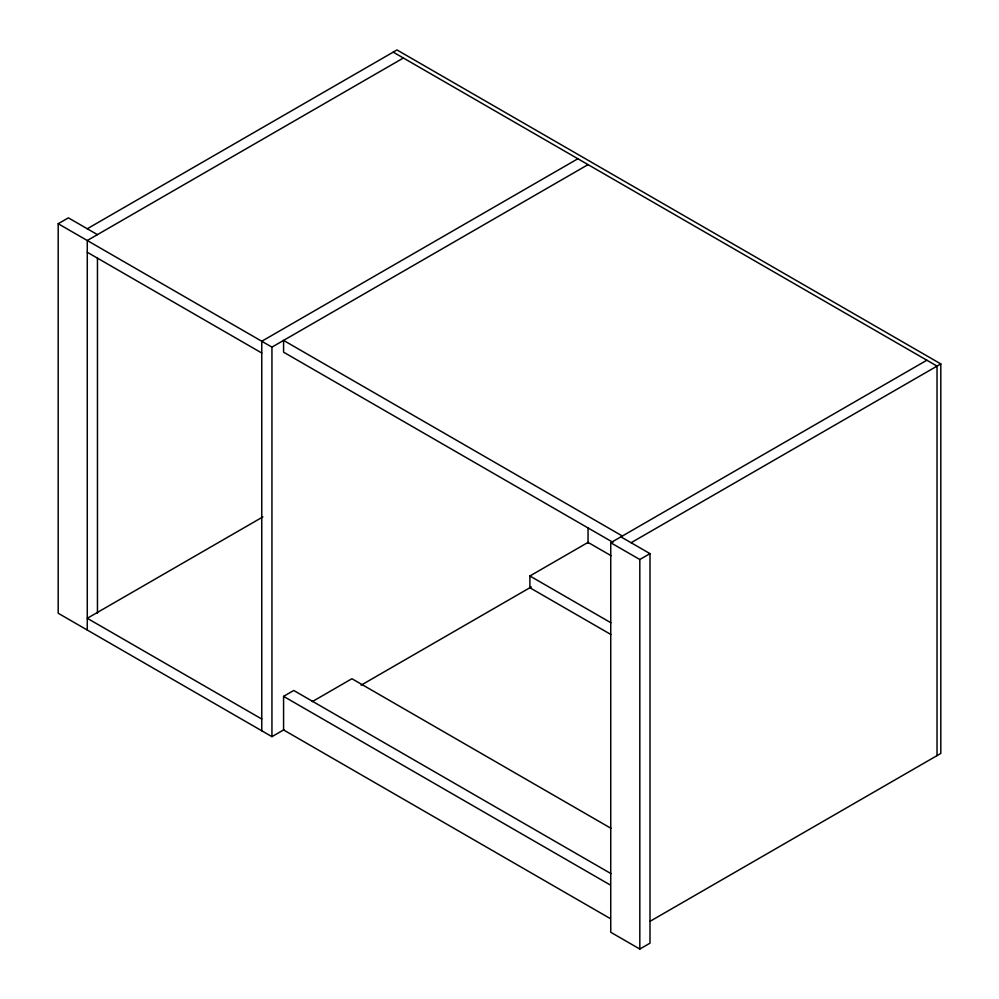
<?xml version="1.0" encoding="UTF-8"?>
<svg xmlns="http://www.w3.org/2000/svg" width="999" height="999" viewBox="0 0 999 999"><rect width="100%" height="100%" fill="white"/><g stroke="black" fill="none" stroke-linecap="round" stroke-linejoin="round"><path stroke-width="1.5" d="M284.103 729.645L271.94 736.663L58.192 613.249L58.192 223.726L68.369 217.844L97.452 234.64M87.275 228.759L396.99 49.95L940.808 363.923L940.808 753.446L649.962 921.365M403.384 58.004L87.275 240.509L87.275 630.044M577.872 158.754L261.763 341.258L261.763 730.781M58.192 223.726L271.94 347.128L588.049 164.623M262.887 516.895L87.275 618.294L261.763 719.03M610.214 918.531L283.579 729.944L283.579 696.365L293.756 690.484L610.951 873.613M312.262 701.635L351.91 678.733L611.076 828.358M610.876 634.49L529.895 587.737L529.895 575.986L588.049 542.395L611.001 555.644M361.101 685.189L531.318 586.913M620.916 536.85L649.999 553.646L649.999 943.168L639.822 949.05L610.739 932.254L610.739 542.732L926.847 360.227M631.093 542.732L940.808 363.923M610.739 542.732L639.822 559.515L649.999 553.646M393.206 52.135L937.025 366.096L937.025 755.631M622.365 536.013L283.579 340.409L283.579 352.172L612.924 542.307M87.275 252.272L261.763 353.009M529.895 575.986L610.876 622.739M283.579 696.365L610.214 884.952M639.822 559.515L639.822 949.05M588.049 527.672L588.049 543.244M271.94 347.128L271.94 736.663M97.452 258.004L97.452 613.261"/></g></svg>
